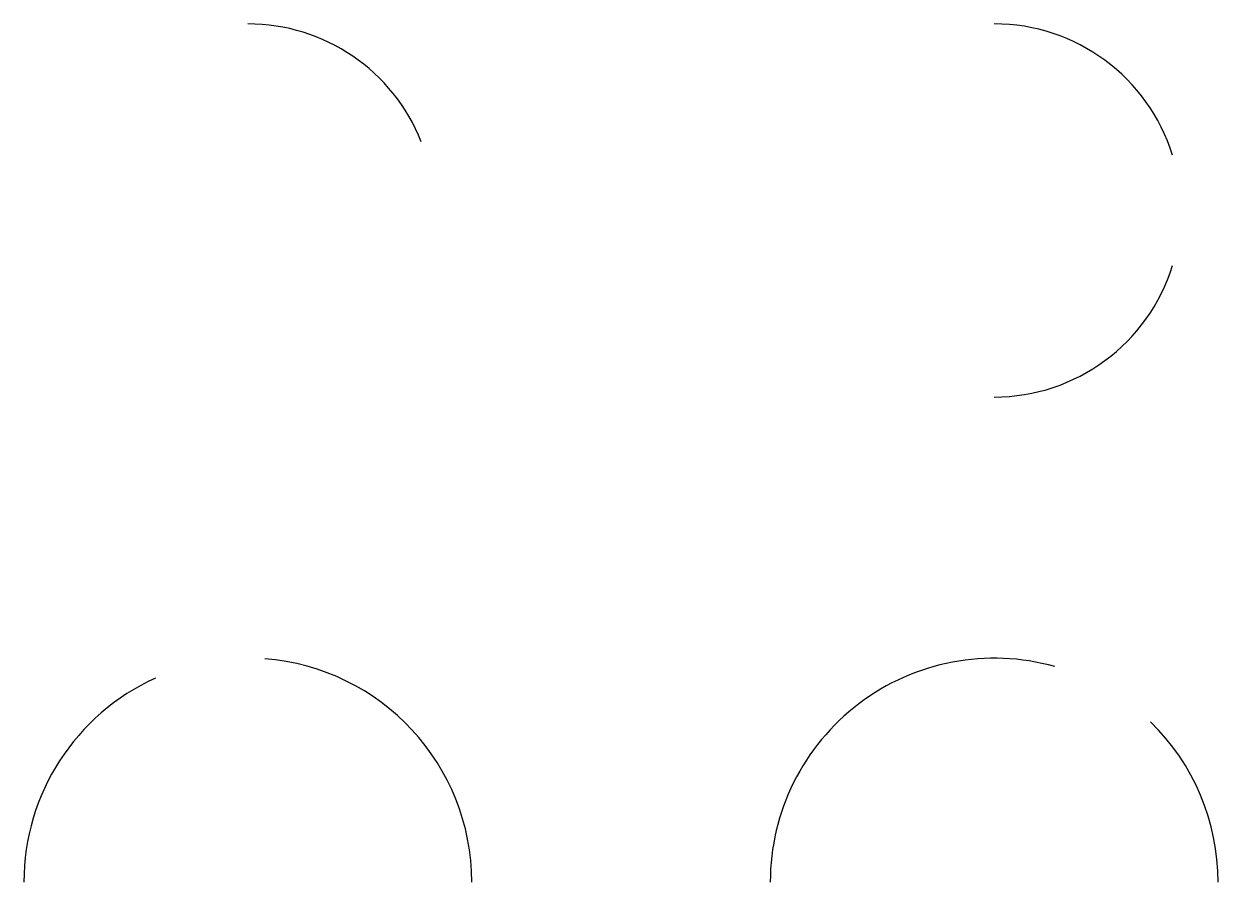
# Model space of a CAD drawing. Header units: millimetres. Extents: x 4 to 36, y 10 to 33.
import ezdxf

# ---------------------------------------------------------------- set-up
doc = ezdxf.new("R2010")
doc.units = ezdxf.units.MM
doc.layers.get('0').update_dxf_attribs({"lineweight": 25})

msp = doc.modelspace()

# ---------------------------------------------------------------- linework, layer by layer
for centre, radius, start, end in [((10, 28), 5, 21.5874, 90), ((30, 28), 5, 17.1887, 90), ((30, 28), 5, 270, 342.8113), ((30, 10), 6, 74.3242, 180), ((10, 10), 6, 0, 85.6761), ((10, 10), 6, 114.324, 180), ((30, 10), 6, 0, 45.6763)]:
    msp.add_arc(centre, radius, start, end)

doc.saveas('drawing.dxf')
